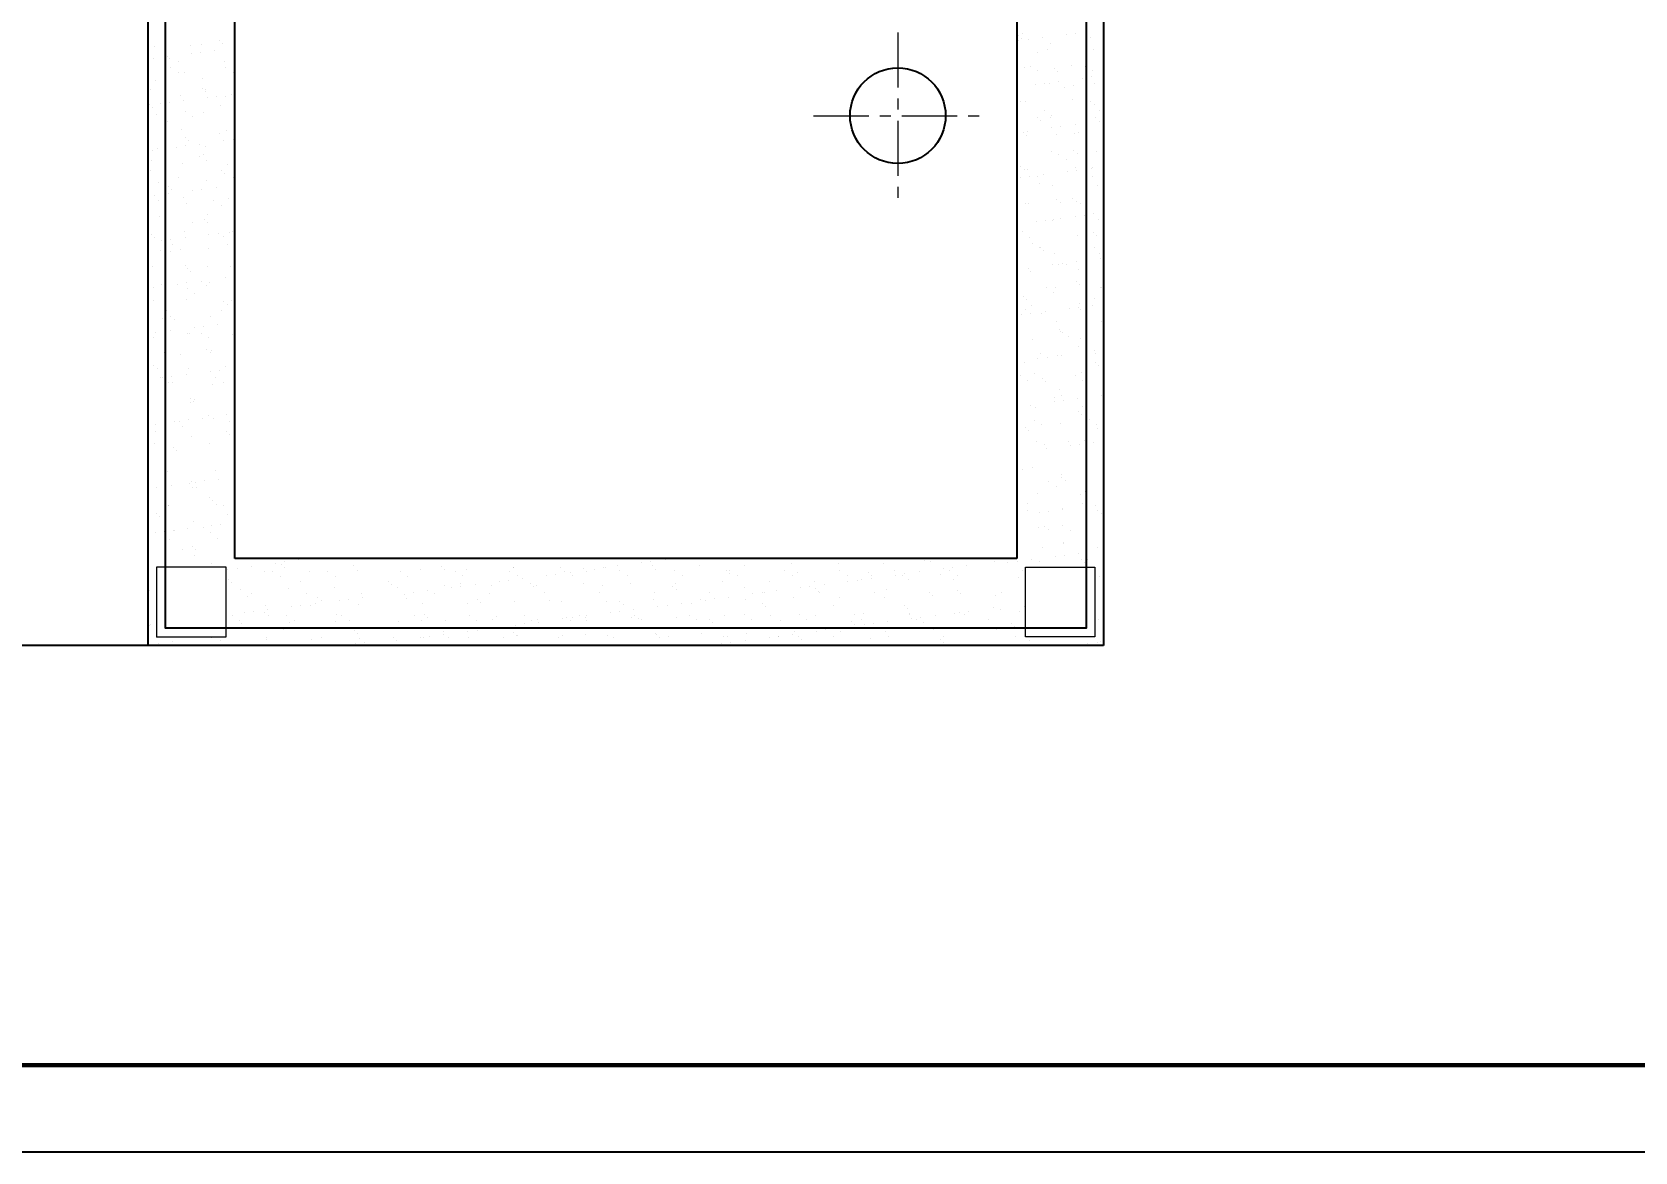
# Model space of a CAD drawing. Header units: millimetres. Extents: x 30580 to 65675, y -20119 to -7519.
# Drawn here: x 53214 to 57827, y -20119 to -16897 of the extents above; entities that cross this region are included whole.
import ezdxf

# ---------------------------------------------------------------- set-up
doc = ezdxf.new("R2010")
doc.units = ezdxf.units.MM
doc.linetypes.add('CENTER', pattern=[50.8, 31.75, -6.35, 6.35, -6.35])
doc.layers.get('Defpoints').update_dxf_attribs({"lineweight": 18})
doc.layers.add('border', color=7, linetype='Continuous')
doc.layers.add('点画线', color=1, linetype='CENTER', lineweight=15)
doc.layers.add('细实线', color=3, linetype='Continuous', lineweight=13)
doc.dimstyles.new('ISO-25', dxfattribs={"dimtxt": 2.5, "dimasz": 2.5, "dimexe": 1.25, "dimexo": 0.625, "dimtad": 1, "dimtxsty": 'Standard', "dimcen": 2.5, "dimadec": 0, "dimazin": 0, "dimtfac": 1, "dimtmove": 0, "dimatfit": 3, "dimfxl": 1, "dimarcsym": 0})

# ---------------------------------------------------------------- blocks, each defined once
blk = doc.blocks.new('*D179')
at = {"color": 0, "lineweight": -2, "ltscale": 150, "transparency": 16777216}
for p, q in [((54756.8, -14661.7), (53077.7, -14661.7)), ((53137.7, -14736.7), (53137.7, -18586.8)), ((54524.7, -18661.8), (53077.7, -18661.8))]:
    blk.add_line(p, q, dxfattribs=at)
at = {"color": 0, "ltscale": 150, "transparency": 16777216}
for points in [[(53125.2, -14736.7), (53150.2, -14736.7), (53137.7, -14661.7)], [(53125.2, -18586.8), (53150.2, -18586.8), (53137.7, -18661.8)]]:
    blk.add_solid(points, dxfattribs=at)
at = {"layer": 'Defpoints', "color": 0, "ltscale": 150, "transparency": 16777216}
for p in [(54775.5, -14661.7), (53137.7, -18661.8), (54543.4, -18661.8)]:
    blk.add_point(p, dxfattribs=at)
at = {"color": 0, "ltscale": 150, "transparency": 16777216, "insert": (53055.2, -16661.8), "char_height": 105, "attachment_point": 5, "rotation": 90}
blk.add_mtext('4000', dxfattribs=at)
blk = doc.blocks.new('*U603')
at = {"layer": 'border', "color": 1, "linetype": 'Continuous', "ltscale": 150}
blk.add_lwpolyline([(0, 0), (14850, 0), (14850, 10500), (0, 10500)], close=True, dxfattribs=at)
at = {"layer": 'border', "color": 7, "linetype": 'Continuous', "ltscale": 150, "const_width": 12.5}
blk.add_lwpolyline([(625, 250), (14600, 250), (14600, 10250), (625, 10250)], close=True, dxfattribs=at)

msp = doc.modelspace()

# ---------------------------------------------------------------- linework, layer by layer
at = {"ltscale": 150}
for p, q in [((53548.143, -18661.806), (53547.676, -14661.806)), ((56297.672, -14661.586), (56297.676, -18661.806)), ((53797.676, -18411.806), (53797.676, -14911.806)), ((56047.676, -14911.806), (56047.676, -18411.806)), ((53548.911, -16918.923), (53548.911, -16918.923)), ((53752.184, -16920.67), (53752.184, -16920.67)), ((56052.615, -16907.273), (56052.615, -16907.273)), ((56054.23, -16922.365), (56054.23, -16922.365)), ((56061.978, -16915.853), (56061.978, -16915.853)), ((56065.846, -16901.365), (56065.846, -16901.365)), ((56080.672, -16918.884), (56080.672, -16918.884)), ((56121.971, -16913.447), (56121.971, -16913.447)), ((56190.972, -16904.363), (56190.972, -16904.363)), ((56217.414, -16900.882), (56217.414, -16900.882)), ((56258.885, -16911.764), (56258.885, -16911.764)), ((53562.382, -16974.201), (53562.382, -16974.201)), ((53565.066, -16937.462), (53565.066, -16937.462)), ((53599.473, -16965.255), (53599.473, -16965.255)), ((53603.682, -16968.763), (53603.682, -16968.763)), ((53608.837, -16973.835), (53608.837, -16973.835)), ((53671.121, -16935.163), (53671.121, -16935.163)), ((53672.682, -16959.679), (53672.682, -16959.679)), ((53699.124, -16956.198), (53699.124, -16956.198)), ((53702.272, -16932.519), (53702.272, -16932.519)), ((53740.424, -16950.761), (53740.424, -16950.761)), ((53761.548, -16929.25), (53761.548, -16929.25)), ((56106.174, -16956.35), (56106.174, -16956.35)), ((56137.56, -16946.675), (56137.56, -16946.675)), ((56144.098, -16930.851), (56144.098, -16930.851)), ((56267.511, -16947.299), (56267.511, -16947.299)), ((53613.606, -16999.593), (53613.606, -16999.593)), ((53635.029, -17013.241), (53635.029, -17013.241)), ((53636.78, -16982.772), (53636.78, -16982.772)), ((53653.032, -17014.333), (53653.032, -17014.333)), ((53766.731, -16983.395), (53766.731, -16983.395)), ((53771.805, -16999.306), (53771.805, -16999.306)), ((53793.227, -17012.953), (53793.227, -17012.953)), ((56069.046, -16999.248), (56069.046, -16999.248)), ((56086.584, -16995.282), (56086.584, -16995.282)), ((56108.006, -17008.929), (56108.006, -17008.929)), ((56156.736, -17002.682), (56156.736, -17002.682)), ((56166.1, -17011.262), (56166.1, -17011.262)), ((56206.251, -16994.305), (56206.251, -16994.305)), ((56244.782, -16994.994), (56244.782, -16994.994)), ((56266.204, -17008.642), (56266.204, -17008.642)), ((53553.95, -17062.659), (53553.95, -17062.659)), ((53568.266, -17035.344), (53568.266, -17035.344)), ((53703.594, -17060.665), (53703.594, -17060.665)), ((53705.472, -17030.401), (53705.472, -17030.401)), ((53712.148, -17062.371), (53712.148, -17062.371)), ((56101.067, -17047.728), (56101.067, -17047.728)), ((56127.509, -17044.247), (56127.509, -17044.247)), ((56140.76, -17044.558), (56140.76, -17044.558)), ((56168.809, -17038.81), (56168.809, -17038.81)), ((56185.125, -17058.06), (56185.125, -17058.06)), ((56210.295, -17051.76), (56210.295, -17051.76)), ((56237.809, -17029.726), (56237.809, -17029.726)), ((56264.251, -17026.244), (56264.251, -17026.244)), ((56270.711, -17045.181), (56270.711, -17045.181)), ((53550.883, -17105.251), (53550.883, -17105.251)), ((53582.778, -17103.044), (53582.778, -17103.044)), ((53609.219, -17099.563), (53609.219, -17099.563)), ((53639.98, -17080.654), (53639.98, -17080.654)), ((53650.519, -17094.126), (53650.519, -17094.126)), ((53712.958, -17069.245), (53712.958, -17069.245)), ((53719.52, -17085.042), (53719.52, -17085.042)), ((53745.961, -17081.561), (53745.961, -17081.561)), ((53757.153, -17109.743), (53757.153, -17109.743)), ((53769.931, -17081.278), (53769.931, -17081.278)), ((53787.261, -17076.123), (53787.261, -17076.123)), ((56057.584, -17096.346), (56057.584, -17096.346)), ((56072.246, -17097.131), (56072.246, -17097.131)), ((56209.452, -17092.187), (56209.452, -17092.187)), ((56260.857, -17098.092), (56260.857, -17098.092)), ((56270.221, -17106.672), (56270.221, -17106.672)), ((53560.247, -17113.831), (53560.247, -17113.831)), ((53571.466, -17133.227), (53571.466, -17133.227)), ((53604.442, -17154.328), (53604.442, -17154.328)), ((53654.634, -17126.802), (53654.634, -17126.802)), ((53676.056, -17140.449), (53676.056, -17140.449)), ((53708.672, -17128.284), (53708.672, -17128.284)), ((56108.146, -17142.678), (56108.146, -17142.678)), ((56117.51, -17151.258), (56117.51, -17151.258)), ((56127.611, -17122.49), (56127.611, -17122.49)), ((56143.96, -17142.441), (56143.96, -17142.441)), ((56149.033, -17136.137), (56149.033, -17136.137)), ((56273.911, -17143.064), (56273.911, -17143.064)), ((56284.647, -17155.088), (56284.647, -17155.088)), ((56285.81, -17122.203), (56285.81, -17122.203)), ((53594.977, -17189.867), (53594.977, -17189.867)), ((53643.18, -17178.537), (53643.18, -17178.537)), ((53655.004, -17200.66), (53655.004, -17200.66)), ((53753.176, -17189.58), (53753.176, -17189.58)), ((53773.131, -17179.16), (53773.131, -17179.16)), ((56067.954, -17185.555), (56067.954, -17185.555)), ((56075.446, -17195.013), (56075.446, -17195.013)), ((56078.904, -17182.175), (56078.904, -17182.175)), ((56147.905, -17173.091), (56147.905, -17173.091)), ((56161.705, -17191.755), (56161.705, -17191.755)), ((56174.347, -17169.609), (56174.347, -17169.609)), ((56212.652, -17190.07), (56212.652, -17190.07)), ((56215.646, -17164.172), (56215.646, -17164.172)), ((56226.153, -17185.268), (56226.153, -17185.268)), ((53560.614, -17237.491), (53560.614, -17237.491)), ((53574.666, -17231.11), (53574.666, -17231.11)), ((53629.615, -17228.407), (53629.615, -17228.407)), ((53656.057, -17224.926), (53656.057, -17224.926)), ((53664.368, -17209.24), (53664.368, -17209.24)), ((53697.356, -17219.488), (53697.356, -17219.488)), ((53708.563, -17249.738), (53708.563, -17249.738)), ((53711.872, -17226.167), (53711.872, -17226.167)), ((53766.357, -17210.404), (53766.357, -17210.404)), ((53792.799, -17206.923), (53792.799, -17206.923)), ((56147.16, -17240.323), (56147.16, -17240.323)), ((56168.638, -17249.698), (56168.638, -17249.698)), ((56212.267, -17238.087), (56212.267, -17238.087)), ((56221.631, -17246.667), (56221.631, -17246.667)), ((56277.111, -17240.947), (56277.111, -17240.947)), ((53555.852, -17294.324), (53555.852, -17294.324)), ((53558.885, -17267.945), (53558.885, -17267.945)), ((53646.381, -17276.42), (53646.381, -17276.42)), ((53695.661, -17254.01), (53695.661, -17254.01)), ((53717.084, -17267.657), (53717.084, -17267.657)), ((53759.126, -17296.07), (53759.126, -17296.07)), ((53776.332, -17277.043), (53776.332, -17277.043)), ((56059.556, -17282.673), (56059.556, -17282.673)), ((56068.92, -17291.253), (56068.92, -17291.253)), ((56078.646, -17292.896), (56078.646, -17292.896)), ((56190.061, -17263.346), (56190.061, -17263.346)), ((56215.852, -17287.953), (56215.852, -17287.953)), ((56221.184, -17294.972), (56221.184, -17294.972)), ((56262.484, -17289.535), (56262.484, -17289.535)), ((56265.826, -17287.165), (56265.826, -17287.165)), ((53577.867, -17328.992), (53577.867, -17328.992)), ((53606.414, -17340.656), (53606.414, -17340.656)), ((53636.005, -17317.075), (53636.005, -17317.075)), ((53715.072, -17324.049), (53715.072, -17324.049)), ((53768.489, -17304.65), (53768.489, -17304.65)), ((53794.203, -17316.788), (53794.203, -17316.788)), ((56058, -17316.456), (56058, -17316.456)), ((56084.442, -17312.975), (56084.442, -17312.975)), ((56108.982, -17312.764), (56108.982, -17312.764)), ((56113.115, -17331.751), (56113.115, -17331.751)), ((56125.742, -17307.537), (56125.742, -17307.537)), ((56150.36, -17338.206), (56150.36, -17338.206)), ((56194.742, -17298.453), (56194.742, -17298.453)), ((56267.18, -17312.476), (56267.18, -17312.476)), ((56280.311, -17338.829), (56280.311, -17338.829)), ((53566.152, -17368.291), (53566.152, -17368.291)), ((53578.49, -17381.506), (53578.49, -17381.506)), ((53607.452, -17362.854), (53607.452, -17362.854)), ((53615.778, -17349.236), (53615.778, -17349.236)), ((53649.581, -17374.302), (53649.581, -17374.302)), ((53659.973, -17389.733), (53659.973, -17389.733)), ((53676.452, -17353.769), (53676.452, -17353.769)), ((53702.894, -17350.288), (53702.894, -17350.288)), ((53736.689, -17381.218), (53736.689, -17381.218)), ((53744.194, -17344.851), (53744.194, -17344.851)), ((53779.532, -17374.926), (53779.532, -17374.926)), ((56051.467, -17377.194), (56051.467, -17377.194)), ((56163.677, -17378.083), (56163.677, -17378.083)), ((56173.041, -17386.663), (56173.041, -17386.663)), ((56209.666, -17376.907), (56209.666, -17376.907)), ((56219.052, -17385.835), (56219.052, -17385.835)), ((53581.067, -17426.875), (53581.067, -17426.875)), ((53599.912, -17395.153), (53599.912, -17395.153)), ((53710.536, -17436.065), (53710.536, -17436.065)), ((53718.272, -17421.932), (53718.272, -17421.932)), ((53758.111, -17394.866), (53758.111, -17394.866)), ((56072.89, -17390.841), (56072.89, -17390.841)), ((56081.846, -17390.779), (56081.846, -17390.779)), ((56153.56, -17436.089), (56153.56, -17436.089)), ((56172.579, -17432.9), (56172.579, -17432.9)), ((56217.236, -17427.16), (56217.236, -17427.16)), ((56231.088, -17390.554), (56231.088, -17390.554)), ((56241.58, -17423.816), (56241.58, -17423.816)), ((56268.021, -17420.335), (56268.021, -17420.335)), ((53557.824, -17480.651), (53557.824, -17480.651)), ((53652.781, -17472.185), (53652.781, -17472.185)), ((53677.032, -17444.284), (53677.032, -17444.284)), ((53719.899, -17444.645), (53719.899, -17444.645)), ((53723.29, -17479.132), (53723.29, -17479.132)), ((53749.732, -17475.651), (53749.732, -17475.651)), ((53782.732, -17472.808), (53782.732, -17472.808)), ((53791.031, -17470.214), (53791.031, -17470.214)), ((56064.525, -17471.746), (56064.525, -17471.746)), ((56104.837, -17441.818), (56104.837, -17441.818)), ((56131.279, -17438.337), (56131.279, -17438.337)), ((56150.009, -17439.972), (56150.009, -17439.972)), ((56267.799, -17473.492), (56267.799, -17473.492)), ((56277.162, -17482.072), (56277.162, -17482.072)), ((56283.511, -17436.712), (56283.511, -17436.712)), ((53567.188, -17489.231), (53567.188, -17489.231)), ((53584.267, -17524.758), (53584.267, -17524.758)), ((53586.548, -17497.134), (53586.548, -17497.134)), ((53612.99, -17493.653), (53612.99, -17493.653)), ((53619.518, -17508.714), (53619.518, -17508.714)), ((53640.94, -17522.361), (53640.94, -17522.361)), ((53654.289, -17488.216), (53654.289, -17488.216)), ((53721.472, -17519.814), (53721.472, -17519.814)), ((53764.094, -17485.143), (53764.094, -17485.143)), ((53777.716, -17508.427), (53777.716, -17508.427)), ((56085.046, -17488.661), (56085.046, -17488.661)), ((56092.495, -17504.402), (56092.495, -17504.402)), ((56113.917, -17518.05), (56113.917, -17518.05)), ((56115.087, -17518.078), (56115.087, -17518.078)), ((56124.451, -17526.658), (56124.451, -17526.658)), ((56222.252, -17483.718), (56222.252, -17483.718)), ((56250.693, -17504.115), (56250.693, -17504.115)), ((56272.116, -17517.762), (56272.116, -17517.762)), ((53559.861, -17571.78), (53559.861, -17571.78)), ((53611.383, -17529.729), (53611.383, -17529.729)), ((53655.981, -17570.068), (53655.981, -17570.068)), ((53718.06, -17571.492), (53718.06, -17571.492)), ((53785.932, -17570.691), (53785.932, -17570.691)), ((56151.675, -17567.181), (56151.675, -17567.181)), ((56156.76, -17533.971), (56156.76, -17533.971)), ((56168.646, -17567.156), (56168.646, -17567.156)), ((56178.117, -17563.7), (56178.117, -17563.7)), ((56191.037, -17567.181), (56191.037, -17567.181)), ((56219.416, -17558.262), (56219.416, -17558.262)), ((56286.711, -17534.594), (56286.711, -17534.594)), ((56288.417, -17549.178), (56288.417, -17549.178)), ((53659.827, -17619.016), (53659.827, -17619.016)), ((53661.946, -17576.061), (53661.946, -17576.061)), ((53671.309, -17584.641), (53671.309, -17584.641)), ((53701.127, -17613.579), (53701.127, -17613.579)), ((53724.672, -17617.697), (53724.672, -17617.697)), ((53770.127, -17604.495), (53770.127, -17604.495)), ((53796.569, -17601.013), (53796.569, -17601.013)), ((56082.674, -17576.265), (56082.674, -17576.265)), ((56088.246, -17586.544), (56088.246, -17586.544)), ((56219.209, -17613.488), (56219.209, -17613.488)), ((56225.452, -17581.601), (56225.452, -17581.601)), ((53564.384, -17631.581), (53564.384, -17631.581)), ((53587.467, -17622.64), (53587.467, -17622.64)), ((53633.385, -17622.497), (53633.385, -17622.497)), ((53660.545, -17635.922), (53660.545, -17635.922)), ((53681.967, -17649.57), (53681.967, -17649.57)), ((53715.504, -17625.138), (53715.504, -17625.138)), ((56066.497, -17658.074), (56066.497, -17658.074)), ((56075.861, -17666.654), (56075.861, -17666.654)), ((56133.522, -17631.611), (56133.522, -17631.611)), ((56154.945, -17645.258), (56154.945, -17645.258)), ((56159.961, -17631.854), (56159.961, -17631.854)), ((56228.572, -17622.068), (56228.572, -17622.068)), ((56272.767, -17662.565), (56272.767, -17662.565)), ((56289.911, -17632.477), (56289.911, -17632.477)), ((56291.721, -17631.323), (56291.721, -17631.323)), ((53562.793, -17669.724), (53562.793, -17669.724)), ((53600.889, -17698.988), (53600.889, -17698.988)), ((53659.181, -17667.95), (53659.181, -17667.95)), ((53759.087, -17698.7), (53759.087, -17698.7)), ((53766.067, -17671.47), (53766.067, -17671.47)), ((53775.43, -17680.05), (53775.43, -17680.05)), ((53789.132, -17668.574), (53789.132, -17668.574)), ((56061.77, -17710.546), (56061.77, -17710.546)), ((56073.866, -17694.676), (56073.866, -17694.676)), ((56088.212, -17707.065), (56088.212, -17707.065)), ((56091.447, -17684.426), (56091.447, -17684.426)), ((56120.056, -17707.151), (56120.056, -17707.151)), ((56129.512, -17701.628), (56129.512, -17701.628)), ((56198.512, -17692.543), (56198.512, -17692.543)), ((56224.954, -17689.062), (56224.954, -17689.062)), ((56228.652, -17679.483), (56228.652, -17679.483)), ((56232.064, -17694.389), (56232.064, -17694.389)), ((56266.254, -17683.625), (56266.254, -17683.625)), ((53590.667, -17720.523), (53590.667, -17720.523)), ((53611.222, -17756.944), (53611.222, -17756.944)), ((53613.356, -17716.056), (53613.356, -17716.056)), ((53622.719, -17724.636), (53622.719, -17724.636)), ((53680.222, -17747.86), (53680.222, -17747.86)), ((53706.664, -17744.378), (53706.664, -17744.378)), ((53727.872, -17715.58), (53727.872, -17715.58)), ((53747.964, -17738.941), (53747.964, -17738.941)), ((56163.161, -17729.736), (56163.161, -17729.736)), ((56170.619, -17753.483), (56170.619, -17753.483)), ((56174.55, -17758.819), (56174.55, -17758.819)), ((56293.112, -17730.36), (56293.112, -17730.36)), ((53564.796, -17777.066), (53564.796, -17777.066)), ((53569.922, -17762.381), (53569.922, -17762.381)), ((53662.381, -17765.833), (53662.381, -17765.833)), ((53666.914, -17765.134), (53666.914, -17765.134)), ((53701.573, -17763.131), (53701.573, -17763.131)), ((53722.995, -17776.778), (53722.995, -17776.778)), ((53792.332, -17766.456), (53792.332, -17766.456)), ((56094.647, -17782.309), (56094.647, -17782.309)), ((56179.982, -17762.063), (56179.982, -17762.063)), ((56195.972, -17772.467), (56195.972, -17772.467)), ((56224.177, -17802.561), (56224.177, -17802.561)), ((56231.852, -17777.366), (56231.852, -17777.366)), ((53593.867, -17818.406), (53593.867, -17818.406)), ((53641.916, -17826.196), (53641.916, -17826.196)), ((53717.477, -17811.466), (53717.477, -17811.466)), ((53726.84, -17820.046), (53726.84, -17820.046)), ((53731.072, -17813.462), (53731.072, -17813.462)), ((56071.466, -17847.147), (56071.466, -17847.147)), ((56108.608, -17835.908), (56108.608, -17835.908)), ((56114.893, -17821.885), (56114.893, -17821.885)), ((56135.049, -17832.427), (56135.049, -17832.427)), ((56166.361, -17827.619), (56166.361, -17827.619)), ((56176.349, -17826.99), (56176.349, -17826.99)), ((56245.35, -17817.906), (56245.35, -17817.906)), ((56271.792, -17814.425), (56271.792, -17814.425)), ((56273.092, -17821.597), (56273.092, -17821.597)), ((56274.74, -17848.893), (56274.74, -17848.893)), ((56296.312, -17828.242), (56296.312, -17828.242)), ((53564.765, -17856.052), (53564.765, -17856.052)), ((53574.129, -17864.632), (53574.129, -17864.632)), ((53584.402, -17890.626), (53584.402, -17890.626)), ((53590.318, -17891.225), (53590.318, -17891.225)), ((53616.76, -17887.743), (53616.76, -17887.743)), ((53658.059, -17882.306), (53658.059, -17882.306)), ((53665.581, -17863.716), (53665.581, -17863.716)), ((53727.06, -17873.222), (53727.06, -17873.222)), ((53742.6, -17890.339), (53742.6, -17890.339)), ((53753.502, -17869.741), (53753.502, -17869.741)), ((53771.036, -17860.543), (53771.036, -17860.543)), ((53794.801, -17864.304), (53794.801, -17864.304)), ((53795.532, -17864.339), (53795.532, -17864.339)), ((56057.379, -17886.315), (56057.379, -17886.315)), ((56097.847, -17880.192), (56097.847, -17880.192)), ((56122.029, -17893.479), (56122.029, -17893.479)), ((56215.577, -17886.027), (56215.577, -17886.027)), ((56235.052, -17875.249), (56235.052, -17875.249)), ((56284.103, -17857.473), (56284.103, -17857.473)), ((53597.067, -17916.288), (53597.067, -17916.288)), ((53605.824, -17904.274), (53605.824, -17904.274)), ((53618.324, -17905.129), (53618.324, -17905.129)), ((53734.272, -17911.345), (53734.272, -17911.345)), ((53764.022, -17903.986), (53764.022, -17903.986)), ((56078.801, -17899.962), (56078.801, -17899.962)), ((56131.392, -17902.059), (56131.392, -17902.059)), ((56169.561, -17925.502), (56169.561, -17925.502)), ((56175.587, -17942.556), (56175.587, -17942.556)), ((56236.999, -17899.675), (56236.999, -17899.675)), ((56292.187, -17943.269), (56292.187, -17943.269)), ((53668.781, -17961.598), (53668.781, -17961.598)), ((53668.887, -17951.461), (53668.887, -17951.461)), ((53678.25, -17960.041), (53678.25, -17960.041)), ((53682.944, -17953.405), (53682.944, -17953.405)), ((56086.444, -17970.355), (56086.444, -17970.355)), ((56101.047, -17978.074), (56101.047, -17978.074)), ((56155.445, -17961.271), (56155.445, -17961.271)), ((56155.921, -17949.093), (56155.921, -17949.093)), ((56181.887, -17957.79), (56181.887, -17957.79)), ((56223.186, -17952.353), (56223.186, -17952.353)), ((56226.15, -17988.888), (56226.15, -17988.888)), ((56238.252, -17973.131), (56238.252, -17973.131)), ((53568.155, -18025.671), (53568.155, -18025.671)), ((53600.267, -18014.171), (53600.267, -18014.171)), ((53625.429, -18017.835), (53625.429, -18017.835)), ((53637.155, -18016.587), (53637.155, -18016.587)), ((53646.851, -18031.482), (53646.851, -18031.482)), ((53663.597, -18013.106), (53663.597, -18013.106)), ((53704.897, -18007.669), (53704.897, -18007.669)), ((53722.446, -18000.539), (53722.446, -18000.539)), ((53737.472, -18009.228), (53737.472, -18009.228)), ((53773.897, -17998.585), (53773.897, -17998.585)), ((53783.628, -18017.547), (53783.628, -18017.547)), ((56073.438, -18033.474), (56073.438, -18033.474)), ((56098.406, -18013.523), (56098.406, -18013.523)), ((56119.828, -18027.171), (56119.828, -18027.171)), ((56172.761, -18023.384), (56172.761, -18023.384)), ((56235.513, -17997.468), (56235.513, -17997.468)), ((56256.605, -18013.236), (56256.605, -18013.236)), ((56278.027, -18026.883), (56278.027, -18026.883)), ((53565.773, -18080.9), (53565.773, -18080.9)), ((53569.734, -18045.125), (53569.734, -18045.125)), ((53671.981, -18059.481), (53671.981, -18059.481)), ((53723.971, -18080.613), (53723.971, -18080.613)), ((53773.008, -18046.871), (53773.008, -18046.871)), ((53782.371, -18055.451), (53782.371, -18055.451)), ((56082.802, -18042.054), (56082.802, -18042.054)), ((56104.247, -18075.957), (56104.247, -18075.957)), ((56196.948, -18076.301), (56196.948, -18076.301)), ((56241.452, -18071.014), (56241.452, -18071.014)), ((56270.024, -18077.715), (56270.024, -18077.715)), ((56279.709, -18037.966), (56279.709, -18037.966)), ((53620.297, -18091.457), (53620.297, -18091.457)), ((53629.66, -18100.037), (53629.66, -18100.037)), ((56126.997, -18082.551), (56126.997, -18082.551)), ((56133.282, -18095.718), (56133.282, -18095.718)), ((56202.282, -18086.634), (56202.282, -18086.634)), ((56228.724, -18083.152), (56228.724, -18083.152)), ((53603.467, -18162.054), (53603.467, -18162.054)), ((53740.672, -18157.11), (53740.672, -18157.11)), ((56065.54, -18154.636), (56065.54, -18154.636)), ((56091.982, -18151.155), (56091.982, -18151.155)), ((56175.961, -18171.267), (56175.961, -18171.267)), ((53573.692, -18206.471), (53573.692, -18206.471)), ((53614.992, -18201.034), (53614.992, -18201.034)), ((53666.457, -18195.043), (53666.457, -18195.043)), ((53673.855, -18190.534), (53673.855, -18190.534)), ((53675.181, -18207.364), (53675.181, -18207.364)), ((53683.993, -18191.95), (53683.993, -18191.95)), ((53687.879, -18208.691), (53687.879, -18208.691)), ((53710.434, -18188.469), (53710.434, -18188.469)), ((53751.734, -18183.031), (53751.734, -18183.031)), ((56139.434, -18190.732), (56139.434, -18190.732)), ((56160.856, -18204.379), (56160.856, -18204.379)), ((56177.56, -18178.883), (56177.56, -18178.883)), ((56186.923, -18187.463), (56186.923, -18187.463)), ((56244.652, -18218.896), (56244.652, -18218.896)), ((56297.632, -18190.444), (56297.632, -18190.444)), ((53606.667, -18259.936), (53606.667, -18259.936)), ((53606.8, -18258.109), (53606.8, -18258.109)), ((53724.418, -18236.866), (53724.418, -18236.866)), ((53733.781, -18245.446), (53733.781, -18245.446)), ((53743.872, -18254.993), (53743.872, -18254.993)), ((53764.998, -18257.821), (53764.998, -18257.821)), ((56079.777, -18253.797), (56079.777, -18253.797)), ((56107.447, -18223.84), (56107.447, -18223.84)), ((56231.118, -18227.961), (56231.118, -18227.961)), ((56237.976, -18253.51), (56237.976, -18253.51)), ((56249.12, -18261.996), (56249.12, -18261.996)), ((56275.562, -18258.515), (56275.562, -18258.515)), ((53571.707, -18281.452), (53571.707, -18281.452)), ((53581.07, -18290.032), (53581.07, -18290.032)), ((53678.381, -18305.246), (53678.381, -18305.246)), ((53777.977, -18285.944), (53777.977, -18285.944)), ((56078.407, -18272.547), (56078.407, -18272.547)), ((56112.378, -18279.999), (56112.378, -18279.999)), ((56138.82, -18276.517), (56138.82, -18276.517)), ((56179.161, -18269.15), (56179.161, -18269.15)), ((56180.119, -18271.08), (56180.119, -18271.08)), ((56281.681, -18274.293), (56281.681, -18274.293)), ((56291.044, -18282.873), (56291.044, -18282.873)), ((53549.286, -18322.539), (53549.286, -18322.539)), ((53570.708, -18336.186), (53570.708, -18336.186)), ((53594.088, -18335.315), (53594.088, -18335.315)), ((53609.867, -18357.819), (53609.867, -18357.819)), ((53620.53, -18331.834), (53620.53, -18331.834)), ((53625.265, -18330.53), (53625.265, -18330.53)), ((53661.829, -18326.396), (53661.829, -18326.396)), ((53707.484, -18322.252), (53707.484, -18322.252)), ((53728.906, -18335.899), (53728.906, -18335.899)), ((53730.83, -18317.312), (53730.83, -18317.312)), ((53747.073, -18352.876), (53747.073, -18352.876)), ((53757.272, -18313.831), (53757.272, -18313.831)), ((56110.647, -18321.722), (56110.647, -18321.722)), ((56128.97, -18318.879), (56128.97, -18318.879)), ((56138.333, -18327.459), (56138.333, -18327.459)), ((56180.461, -18317.94), (56180.461, -18317.94)), ((56201.883, -18331.587), (56201.883, -18331.587)), ((56247.852, -18316.779), (56247.852, -18316.779)), ((53548.608, -18404.825), (53548.608, -18404.825)), ((53647.827, -18385.317), (53647.827, -18385.317)), ((53675.828, -18376.862), (53675.828, -18376.862)), ((53681.581, -18403.129), (53681.581, -18403.129)), ((53685.191, -18385.442), (53685.191, -18385.442)), ((56049.387, -18368.728), (56049.387, -18368.728)), ((56120.805, -18381.005), (56120.805, -18381.005)), ((56182.361, -18367.032), (56182.361, -18367.032)), ((56182.528, -18367.956), (56182.528, -18367.956)), ((56185.657, -18401.88), (56185.657, -18401.88)), ((56226.957, -18396.443), (56226.957, -18396.443)), ((56279.003, -18380.718), (56279.003, -18380.718)), ((56295.957, -18387.359), (56295.957, -18387.359)), ((53729.387, -18425.939), (53729.387, -18425.939)), ((53777.667, -18442.675), (53777.667, -18442.675)), ((56047.676, -18411.806), (53797.676, -18411.806)), ((53804.109, -18439.194), (53804.109, -18439.194)), ((53845.409, -18433.757), (53845.409, -18433.757)), ((53883.246, -18449.062), (53883.246, -18449.062)), ((53906.71, -18449.172), (53906.71, -18449.172)), ((53914.409, -18424.673), (53914.409, -18424.673)), ((53932.66, -18427.685), (53932.66, -18427.685)), ((53940.851, -18421.191), (53940.851, -18421.191)), ((53942.024, -18436.265), (53942.024, -18436.265)), ((53982.151, -18415.754), (53982.151, -18415.754)), ((54013.197, -18449.685), (54013.197, -18449.685)), ((54064.908, -18448.885), (54064.908, -18448.885)), ((54138.931, -18432.177), (54138.931, -18432.177)), ((54150.403, -18444.742), (54150.403, -18444.742)), ((54273.107, -18448.598), (54273.107, -18448.598)), ((54333.376, -18443.046), (54333.376, -18443.046)), ((54392.204, -18433.923), (54392.204, -18433.923)), ((54401.568, -18442.503), (54401.568, -18442.503)), ((54431.305, -18448.31), (54431.305, -18448.31)), ((54463.327, -18443.669), (54463.327, -18443.669)), ((54589.504, -18448.023), (54589.504, -18448.023)), ((54598.474, -18438.415), (54598.474, -18438.415)), ((54600.533, -18438.726), (54600.533, -18438.726)), ((54733.506, -18437.03), (54733.506, -18437.03)), ((54747.702, -18447.735), (54747.702, -18447.735)), ((54762.699, -18451.105), (54762.699, -18451.105)), ((54801.748, -18440.161), (54801.748, -18440.161)), ((54811.112, -18448.741), (54811.112, -18448.741)), ((54831.699, -18442.021), (54831.699, -18442.021)), ((54858.141, -18438.539), (54858.141, -18438.539)), ((54863.457, -18437.653), (54863.457, -18437.653)), ((54899.441, -18433.102), (54899.441, -18433.102)), ((54905.901, -18447.448), (54905.901, -18447.448)), ((54968.441, -18424.018), (54968.441, -18424.018)), ((54994.883, -18420.537), (54994.883, -18420.537)), ((55000.662, -18432.71), (55000.662, -18432.71)), ((55008.018, -18444.653), (55008.018, -18444.653)), ((55036.183, -18415.1), (55036.183, -18415.1)), ((55064.099, -18447.16), (55064.099, -18447.16)), ((55133.636, -18431.014), (55133.636, -18431.014)), ((55211.292, -18446.399), (55211.292, -18446.399)), ((55222.298, -18446.873), (55222.298, -18446.873)), ((55263.587, -18431.637), (55263.587, -18431.637)), ((55380.496, -18446.586), (55380.496, -18446.586)), ((55400.792, -18426.694), (55400.792, -18426.694)), ((55417.562, -18450.89), (55417.562, -18450.89)), ((55533.766, -18424.998), (55533.766, -18424.998)), ((55538.695, -18446.298), (55538.695, -18446.298)), ((55663.717, -18425.621), (55663.717, -18425.621)), ((55696.893, -18446.011), (55696.893, -18446.011)), ((55766.73, -18450.45), (55766.73, -18450.45)), ((55782.911, -18416.631), (55782.911, -18416.631)), ((55800.922, -18420.678), (55800.922, -18420.678)), ((55835.731, -18441.366), (55835.731, -18441.366)), ((55855.092, -18445.723), (55855.092, -18445.723)), ((55862.173, -18437.885), (55862.173, -18437.885)), ((55903.473, -18432.448), (55903.473, -18432.448)), ((55983.896, -18418.982), (55983.896, -18418.982)), ((56022.473, -18423.364), (56022.473, -18423.364)), ((56029.817, -18412.542), (56029.817, -18412.542)), ((56048.915, -18419.883), (56048.915, -18419.883)), ((56063.29, -18445.436), (56063.29, -18445.436)), ((56090.215, -18414.445), (56090.215, -18414.445)), ((56113.847, -18419.605), (56113.847, -18419.605)), ((56159.215, -18405.361), (56159.215, -18405.361)), ((56233.091, -18414.288), (56233.091, -18414.288)), ((56242.454, -18422.868), (56242.454, -18422.868)), ((56251.052, -18414.662), (56251.052, -18414.662)), ((53571.925, -18469.762), (53571.925, -18469.762)), ((53779.949, -18472.271), (53779.949, -18472.271)), ((53789.313, -18480.851), (53789.313, -18480.851)), ((53928.132, -18462.82), (53928.132, -18462.82)), ((53951.938, -18496.692), (53951.938, -18496.692)), ((53986.219, -18476.763), (53986.219, -18476.763)), ((54084.911, -18494.995), (54084.911, -18494.995)), ((54086.331, -18462.532), (54086.331, -18462.532)), ((54239.493, -18478.509), (54239.493, -18478.509)), ((54248.856, -18487.089), (54248.856, -18487.089)), ((54264.862, -18495.619), (54264.862, -18495.619)), ((54294.529, -18462.245), (54294.529, -18462.245)), ((54402.068, -18490.675), (54402.068, -18490.675)), ((54421.473, -18496.028), (54421.473, -18496.028)), ((54445.763, -18483.001), (54445.763, -18483.001)), ((54447.915, -18492.547), (54447.915, -18492.547)), ((54452.728, -18461.958), (54452.728, -18461.958)), ((54489.215, -18487.109), (54489.215, -18487.109)), ((54535.041, -18488.979), (54535.041, -18488.979)), ((54558.215, -18478.025), (54558.215, -18478.025)), ((54584.657, -18474.544), (54584.657, -18474.544)), ((54610.926, -18461.67), (54610.926, -18461.67)), ((54625.957, -18469.107), (54625.957, -18469.107)), ((54649.037, -18484.747), (54649.037, -18484.747)), ((54658.4, -18493.327), (54658.4, -18493.327)), ((54664.992, -18489.603), (54664.992, -18489.603)), ((54694.957, -18460.023), (54694.957, -18460.023)), ((54721.399, -18456.542), (54721.399, -18456.542)), ((54769.124, -18461.383), (54769.124, -18461.383)), ((54802.198, -18484.659), (54802.198, -18484.659)), ((54855.307, -18489.238), (54855.307, -18489.238)), ((54927.323, -18461.095), (54927.323, -18461.095)), ((54935.171, -18482.963), (54935.171, -18482.963)), ((55058.581, -18490.985), (55058.581, -18490.985)), ((55065.122, -18483.587), (55065.122, -18483.587)), ((55085.521, -18460.808), (55085.521, -18460.808)), ((55202.327, -18478.643), (55202.327, -18478.643)), ((55220.655, -18454.979), (55220.655, -18454.979)), ((55243.72, -18460.52), (55243.72, -18460.52)), ((55264.851, -18495.476), (55264.851, -18495.476)), ((55335.301, -18476.947), (55335.301, -18476.947)), ((55401.918, -18460.233), (55401.918, -18460.233)), ((55425.505, -18495.373), (55425.505, -18495.373)), ((55451.947, -18491.892), (55451.947, -18491.892)), ((55465.252, -18477.57), (55465.252, -18477.57)), ((55468.125, -18497.222), (55468.125, -18497.222)), ((55493.246, -18486.455), (55493.246, -18486.455)), ((55560.117, -18459.945), (55560.117, -18459.945)), ((55562.247, -18477.371), (55562.247, -18477.371)), ((55588.689, -18473.89), (55588.689, -18473.89)), ((55602.457, -18472.627), (55602.457, -18472.627)), ((55620.836, -18452.636), (55620.836, -18452.636)), ((55629.988, -18468.453), (55629.988, -18468.453)), ((55630.199, -18461.216), (55630.199, -18461.216)), ((55698.989, -18459.369), (55698.989, -18459.369)), ((55718.315, -18459.658), (55718.315, -18459.658)), ((55725.431, -18455.887), (55725.431, -18455.887)), ((55735.431, -18470.931), (55735.431, -18470.931)), ((55827.106, -18457.128), (55827.106, -18457.128)), ((55865.382, -18471.554), (55865.382, -18471.554)), ((55876.514, -18459.371), (55876.514, -18459.371)), ((56052.587, -18466.611), (56052.587, -18466.611)), ((56286.65, -18463.366), (56286.65, -18463.366)), ((53551.808, -18502.708), (53551.808, -18502.708)), ((53814.732, -18501.635), (53814.732, -18501.635)), ((53833.508, -18521.349), (53833.508, -18521.349)), ((53847.053, -18512.238), (53847.053, -18512.238)), ((54005.252, -18511.951), (54005.252, -18511.951)), ((54028.988, -18541.117), (54028.988, -18541.117)), ((54036.782, -18523.095), (54036.782, -18523.095)), ((54046.145, -18531.675), (54046.145, -18531.675)), ((54097.989, -18532.033), (54097.989, -18532.033)), ((54124.431, -18528.552), (54124.431, -18528.552)), ((54153.603, -18542.625), (54153.603, -18542.625)), ((54163.45, -18511.663), (54163.45, -18511.663)), ((54165.73, -18523.114), (54165.73, -18523.114)), ((54284.731, -18514.03), (54284.731, -18514.03)), ((54293.052, -18527.586), (54293.052, -18527.586)), ((54311.173, -18510.549), (54311.173, -18510.549)), ((54336.576, -18540.929), (54336.576, -18540.929)), ((54352.472, -18505.112), (54352.472, -18505.112)), ((54371.649, -18511.376), (54371.649, -18511.376)), ((54466.527, -18541.552), (54466.527, -18541.552)), ((54496.326, -18529.333), (54496.326, -18529.333)), ((54505.689, -18537.913), (54505.689, -18537.913)), ((54529.847, -18511.088), (54529.847, -18511.088)), ((54603.733, -18536.609), (54603.733, -18536.609)), ((54688.046, -18510.801), (54688.046, -18510.801)), ((54702.596, -18533.824), (54702.596, -18533.824)), ((54736.706, -18534.913), (54736.706, -18534.913)), ((54846.244, -18510.513), (54846.244, -18510.513)), ((54866.657, -18535.536), (54866.657, -18535.536)), ((54905.869, -18535.57), (54905.869, -18535.57)), ((55003.863, -18530.593), (55003.863, -18530.593)), ((55004.443, -18510.226), (55004.443, -18510.226)), ((55067.944, -18499.565), (55067.944, -18499.565)), ((55083.02, -18540.462), (55083.02, -18540.462)), ((55112.139, -18540.062), (55112.139, -18540.062)), ((55136.836, -18528.897), (55136.836, -18528.897)), ((55152.021, -18531.378), (55152.021, -18531.378)), ((55162.641, -18509.938), (55162.641, -18509.938)), ((55178.463, -18527.897), (55178.463, -18527.897)), ((55219.762, -18522.46), (55219.762, -18522.46)), ((55266.787, -18529.52), (55266.787, -18529.52)), ((55288.763, -18513.376), (55288.763, -18513.376)), ((55315.205, -18509.895), (55315.205, -18509.895)), ((55315.413, -18541.808), (55315.413, -18541.808)), ((55320.84, -18509.651), (55320.84, -18509.651)), ((55356.504, -18504.457), (55356.504, -18504.457)), ((55403.993, -18524.577), (55403.993, -18524.577)), ((55477.488, -18505.802), (55477.488, -18505.802)), ((55479.038, -18509.364), (55479.038, -18509.364)), ((55536.966, -18522.88), (55536.966, -18522.88)), ((55637.237, -18509.076), (55637.237, -18509.076)), ((55666.917, -18523.504), (55666.917, -18523.504)), ((55674.395, -18501.714), (55674.395, -18501.714)), ((55795.435, -18508.789), (55795.435, -18508.789)), ((55804.122, -18518.561), (55804.122, -18518.561)), ((55877.668, -18503.46), (55877.668, -18503.46)), ((55887.032, -18512.04), (55887.032, -18512.04)), ((55987.096, -18516.864), (55987.096, -18516.864)), ((56003.634, -18508.501), (56003.634, -18508.501)), ((56273.794, -18521.805), (56273.794, -18521.805)), ((53789.539, -18576.668), (53789.539, -18576.668)), ((53824.505, -18568.038), (53824.505, -18568.038)), ((53850.947, -18564.556), (53850.947, -18564.556)), ((53884.07, -18567.681), (53884.07, -18567.681)), ((53886.446, -18546.945), (53886.446, -18546.945)), ((53892.246, -18559.119), (53892.246, -18559.119)), ((53893.434, -18576.261), (53893.434, -18576.261)), ((53947.737, -18576.381), (53947.737, -18576.381)), ((53961.247, -18550.035), (53961.247, -18550.035)), ((53987.689, -18546.554), (53987.689, -18546.554)), ((54016.397, -18547.568), (54016.397, -18547.568)), ((54090.341, -18572.172), (54090.341, -18572.172)), ((54105.936, -18576.093), (54105.936, -18576.093)), ((54314.134, -18575.806), (54314.134, -18575.806)), ((54335.557, -18589.453), (54335.557, -18589.453)), ((54343.614, -18573.918), (54343.614, -18573.918)), ((54352.978, -18582.498), (54352.978, -18582.498)), ((54405.268, -18588.558), (54405.268, -18588.558)), ((54472.333, -18575.518), (54472.333, -18575.518)), ((54493.755, -18589.166), (54493.755, -18589.166)), ((54538.241, -18586.862), (54538.241, -18586.862)), ((54549.884, -18578.41), (54549.884, -18578.41)), ((54630.531, -18575.231), (54630.531, -18575.231)), ((54651.953, -18588.878), (54651.953, -18588.878)), ((54668.192, -18587.485), (54668.192, -18587.485)), ((54741.795, -18585.386), (54741.795, -18585.386)), ((54753.158, -18580.156), (54753.158, -18580.156)), ((54762.522, -18588.736), (54762.522, -18588.736)), ((54768.236, -18581.904), (54768.236, -18581.904)), ((54788.73, -18574.944), (54788.73, -18574.944)), ((54805.398, -18582.542), (54805.398, -18582.542)), ((54809.536, -18576.467), (54809.536, -18576.467)), ((54810.152, -18588.591), (54810.152, -18588.591)), ((54878.537, -18567.383), (54878.537, -18567.383)), ((54904.978, -18563.902), (54904.978, -18563.902)), ((54915.233, -18544.15), (54915.233, -18544.15)), ((54938.371, -18580.846), (54938.371, -18580.846)), ((54946.278, -18558.465), (54946.278, -18558.465)), ((54946.928, -18574.656), (54946.928, -18574.656)), ((54959.428, -18584.648), (54959.428, -18584.648)), ((54968.35, -18588.304), (54968.35, -18588.304)), ((55015.279, -18549.381), (55015.279, -18549.381)), ((55041.721, -18545.9), (55041.721, -18545.9)), ((55068.322, -18581.469), (55068.322, -18581.469)), ((55105.127, -18574.369), (55105.127, -18574.369)), ((55126.549, -18588.016), (55126.549, -18588.016)), ((55162.702, -18586.394), (55162.702, -18586.394)), ((55205.528, -18576.526), (55205.528, -18576.526)), ((55263.325, -18574.081), (55263.325, -18574.081)), ((55284.747, -18587.729), (55284.747, -18587.729)), ((55324.777, -18550.388), (55324.777, -18550.388)), ((55338.501, -18574.83), (55338.501, -18574.83)), ((55421.524, -18573.794), (55421.524, -18573.794)), ((55442.946, -18587.441), (55442.946, -18587.441)), ((55468.452, -18575.453), (55468.452, -18575.453)), ((55521.683, -18546.3), (55521.683, -18546.3)), ((55579.722, -18573.506), (55579.722, -18573.506)), ((55601.144, -18587.154), (55601.144, -18587.154)), ((55605.658, -18570.51), (55605.658, -18570.51)), ((55724.957, -18548.046), (55724.957, -18548.046)), ((55734.32, -18556.626), (55734.32, -18556.626)), ((55737.921, -18573.219), (55737.921, -18573.219)), ((55738.631, -18568.814), (55738.631, -18568.814)), ((55745.826, -18584.731), (55745.826, -18584.731)), ((55759.343, -18586.866), (55759.343, -18586.866)), ((55772.268, -18581.25), (55772.268, -18581.25)), ((55813.568, -18575.813), (55813.568, -18575.813)), ((55868.582, -18569.437), (55868.582, -18569.437)), ((55882.568, -18566.729), (55882.568, -18566.729)), ((55896.119, -18572.932), (55896.119, -18572.932)), ((55909.01, -18563.248), (55909.01, -18563.248)), ((55967.541, -18586.579), (55967.541, -18586.579)), ((55981.227, -18552.538), (55981.227, -18552.538)), ((56000.31, -18557.81), (56000.31, -18557.81)), ((56055.787, -18564.494), (56055.787, -18564.494)), ((56069.311, -18548.726), (56069.311, -18548.726)), ((56283.938, -18586.004), (56283.938, -18586.004)), ((53551.021, -18604.042), (53551.021, -18604.042)), ((53555.008, -18600.59), (53555.008, -18600.59)), ((53810.961, -18590.316), (53810.961, -18590.316)), ((53817.932, -18599.517), (53817.932, -18599.517)), ((53937.629, -18616.758), (53937.629, -18616.758)), ((53955.138, -18594.574), (53955.138, -18594.574)), ((53969.16, -18590.028), (53969.16, -18590.028)), ((54088.111, -18592.878), (54088.111, -18592.878)), ((54127.358, -18589.741), (54127.358, -18589.741)), ((54140.903, -18618.504), (54140.903, -18618.504)), ((54150.266, -18627.084), (54150.266, -18627.084)), ((54268.062, -18593.501), (54268.062, -18593.501)), ((54397.173, -18622.996), (54397.173, -18622.996)), ((54399.31, -18630.475), (54399.31, -18630.475)), ((54468.31, -18621.39), (54468.31, -18621.39)), ((54494.752, -18617.909), (54494.752, -18617.909)), ((54536.052, -18612.472), (54536.052, -18612.472)), ((54600.447, -18624.742), (54600.447, -18624.742)), ((54605.053, -18603.388), (54605.053, -18603.388)), ((54606.933, -18634.491), (54606.933, -18634.491)), ((54609.81, -18633.322), (54609.81, -18633.322)), ((54631.494, -18599.907), (54631.494, -18599.907)), ((54672.794, -18594.47), (54672.794, -18594.47)), ((54739.906, -18632.795), (54739.906, -18632.795)), ((54806.717, -18629.234), (54806.717, -18629.234)), ((54869.857, -18633.419), (54869.857, -18633.419)), ((55007.063, -18628.475), (55007.063, -18628.475)), ((55009.991, -18630.98), (55009.991, -18630.98)), ((55140.036, -18626.779), (55140.036, -18626.779)), ((55172.065, -18594.974), (55172.065, -18594.974)), ((55216.261, -18635.472), (55216.261, -18635.472)), ((55269.987, -18627.402), (55269.987, -18627.402)), ((55362.042, -18635.257), (55362.042, -18635.257)), ((55368.972, -18590.886), (55368.972, -18590.886)), ((55403.342, -18629.82), (55403.342, -18629.82)), ((55407.193, -18622.459), (55407.193, -18622.459)), ((55472.342, -18620.736), (55472.342, -18620.736)), ((55498.784, -18617.255), (55498.784, -18617.255)), ((55540.084, -18611.818), (55540.084, -18611.818)), ((55540.166, -18620.763), (55540.166, -18620.763)), ((55572.246, -18592.632), (55572.246, -18592.632)), ((55581.609, -18601.212), (55581.609, -18601.212)), ((55609.084, -18602.734), (55609.084, -18602.734)), ((55635.526, -18599.252), (55635.526, -18599.252)), ((55670.117, -18621.386), (55670.117, -18621.386)), ((55676.826, -18593.815), (55676.826, -18593.815)), ((55778.516, -18597.124), (55778.516, -18597.124)), ((55807.323, -18616.443), (55807.323, -18616.443)), ((55990.296, -18614.747), (55990.296, -18614.747)), ((56031.79, -18598.87), (56031.79, -18598.87)), ((56041.153, -18607.45), (56041.153, -18607.45)), ((56297.676, -18661.806), (53548.143, -18661.806)), ((53571.684, -18640.021), (53571.684, -18640.021)), ((53578.648, -18656.852), (53578.648, -18656.852)), ((53619.467, -18651.467), (53619.467, -18651.467)), ((53729.882, -18639.734), (53729.882, -18639.734)), ((53756.673, -18646.524), (53756.673, -18646.524)), ((53784.918, -18661.344), (53784.918, -18661.344)), ((53888.081, -18639.446), (53888.081, -18639.446)), ((53889.646, -18644.827), (53889.646, -18644.827)), ((54019.597, -18645.451), (54019.597, -18645.451)), ((54046.279, -18639.159), (54046.279, -18639.159)), ((54144.826, -18657.395), (54144.826, -18657.395)), ((54156.803, -18640.508), (54156.803, -18640.508)), ((54171.268, -18653.914), (54171.268, -18653.914)), ((54254.478, -18638.871), (54254.478, -18638.871)), ((54262.568, -18648.477), (54262.568, -18648.477)), ((54331.568, -18639.393), (54331.568, -18639.393)), ((54339.776, -18638.811), (54339.776, -18638.811)), ((54358.01, -18635.912), (54358.01, -18635.912)), ((54412.676, -18638.584), (54412.676, -18638.584)), ((54469.727, -18639.435), (54469.727, -18639.435)), ((54570.875, -18638.297), (54570.875, -18638.297)), ((54729.073, -18638.009), (54729.073, -18638.009)), ((54887.272, -18637.722), (54887.272, -18637.722)), ((55019.354, -18639.56), (55019.354, -18639.56)), ((55045.47, -18637.434), (55045.47, -18637.434)), ((55198.858, -18656.741), (55198.858, -18656.741)), ((55203.669, -18637.147), (55203.669, -18637.147)), ((55225.3, -18653.26), (55225.3, -18653.26)), ((55266.6, -18647.822), (55266.6, -18647.822)), ((55335.6, -18638.738), (55335.6, -18638.738)), ((55361.867, -18636.859), (55361.867, -18636.859)), ((55419.534, -18637.218), (55419.534, -18637.218)), ((55428.898, -18645.798), (55428.898, -18645.798)), ((55520.066, -18636.572), (55520.066, -18636.572)), ((55625.805, -18641.709), (55625.805, -18641.709)), ((55678.264, -18636.285), (55678.264, -18636.285)), ((55829.078, -18643.456), (55829.078, -18643.456)), ((55836.463, -18635.997), (55836.463, -18635.997)), ((55838.442, -18652.036), (55838.442, -18652.036)), ((56044.661, -18635.71), (56044.661, -18635.71)), ((56085.348, -18647.947), (56085.348, -18647.947)), ((56191.961, -18660.68), (56191.961, -18660.68)), ((56252.89, -18656.086), (56252.89, -18656.086)), ((56279.332, -18652.605), (56279.332, -18652.605)), ((56288.622, -18649.693), (56288.622, -18649.693))]:
    msp.add_line(p, q, dxfattribs=at)
at = {"ltscale": 125}
msp.add_lwpolyline([(53597.676, -14711.806), (56247.676, -14711.806), (56247.676, -18611.806), (53597.676, -18611.806)], close=True, dxfattribs=at)
at = {"ltscale": 150}
msp.add_circle((55705.676, -17137.806), 137.5, dxfattribs=at)
at = {"layer": '点画线', "ltscale": 5}
for p, q in [((55705.676, -16898.234), (55705.676, -17389.549)), ((55463.346, -17137.806), (55948.007, -17137.806))]:
    msp.add_line(p, q, dxfattribs=at)
at = {"layer": '细实线'}
for p, q in [((53772.676, -18436.806), (53572.676, -18436.806)), ((53572.676, -18436.806), (53572.676, -18636.806)), ((53772.676, -18636.806), (53772.676, -18436.806)), ((56072.676, -18636.806), (56072.676, -18436.806)), ((56072.676, -18436.806), (56272.676, -18436.806)), ((56272.676, -18436.806), (56272.676, -18636.806)), ((53572.676, -18636.806), (53772.676, -18636.806)), ((56272.676, -18636.806), (56072.676, -18636.806))]:
    msp.add_line(p, q, dxfattribs=at)

# ---------------------------------------------------------------- block references
at = {"layer": 'border', "linetype": 'Continuous', "ltscale": 150}
msp.add_blockref('*U603', (50825.076, -20118.698), dxfattribs=at)

# ---------------------------------------------------------------- dimensions: what is measured, and where the dimension line sits
at = {"color": 3, "ltscale": 150}
dim = msp.add_linear_dim(base=(53137.699, -18661.806), p1=(54775.529, -14661.707), p2=(54543.427, -18661.806), angle=90, dimstyle='ISO-25', override={"dimscale": 30, "dimtxt": 3.5, "dimexe": 2, "dimgap": 1, "dimdec": 0, "dimatfit": 0}, dxfattribs=at)
dim.commit()
dim.dimension.update_dxf_attribs({"geometry": '*D179', "text_midpoint": (53137.699, -16661.757), "dimtype": 160})

doc.saveas('drawing.dxf')
